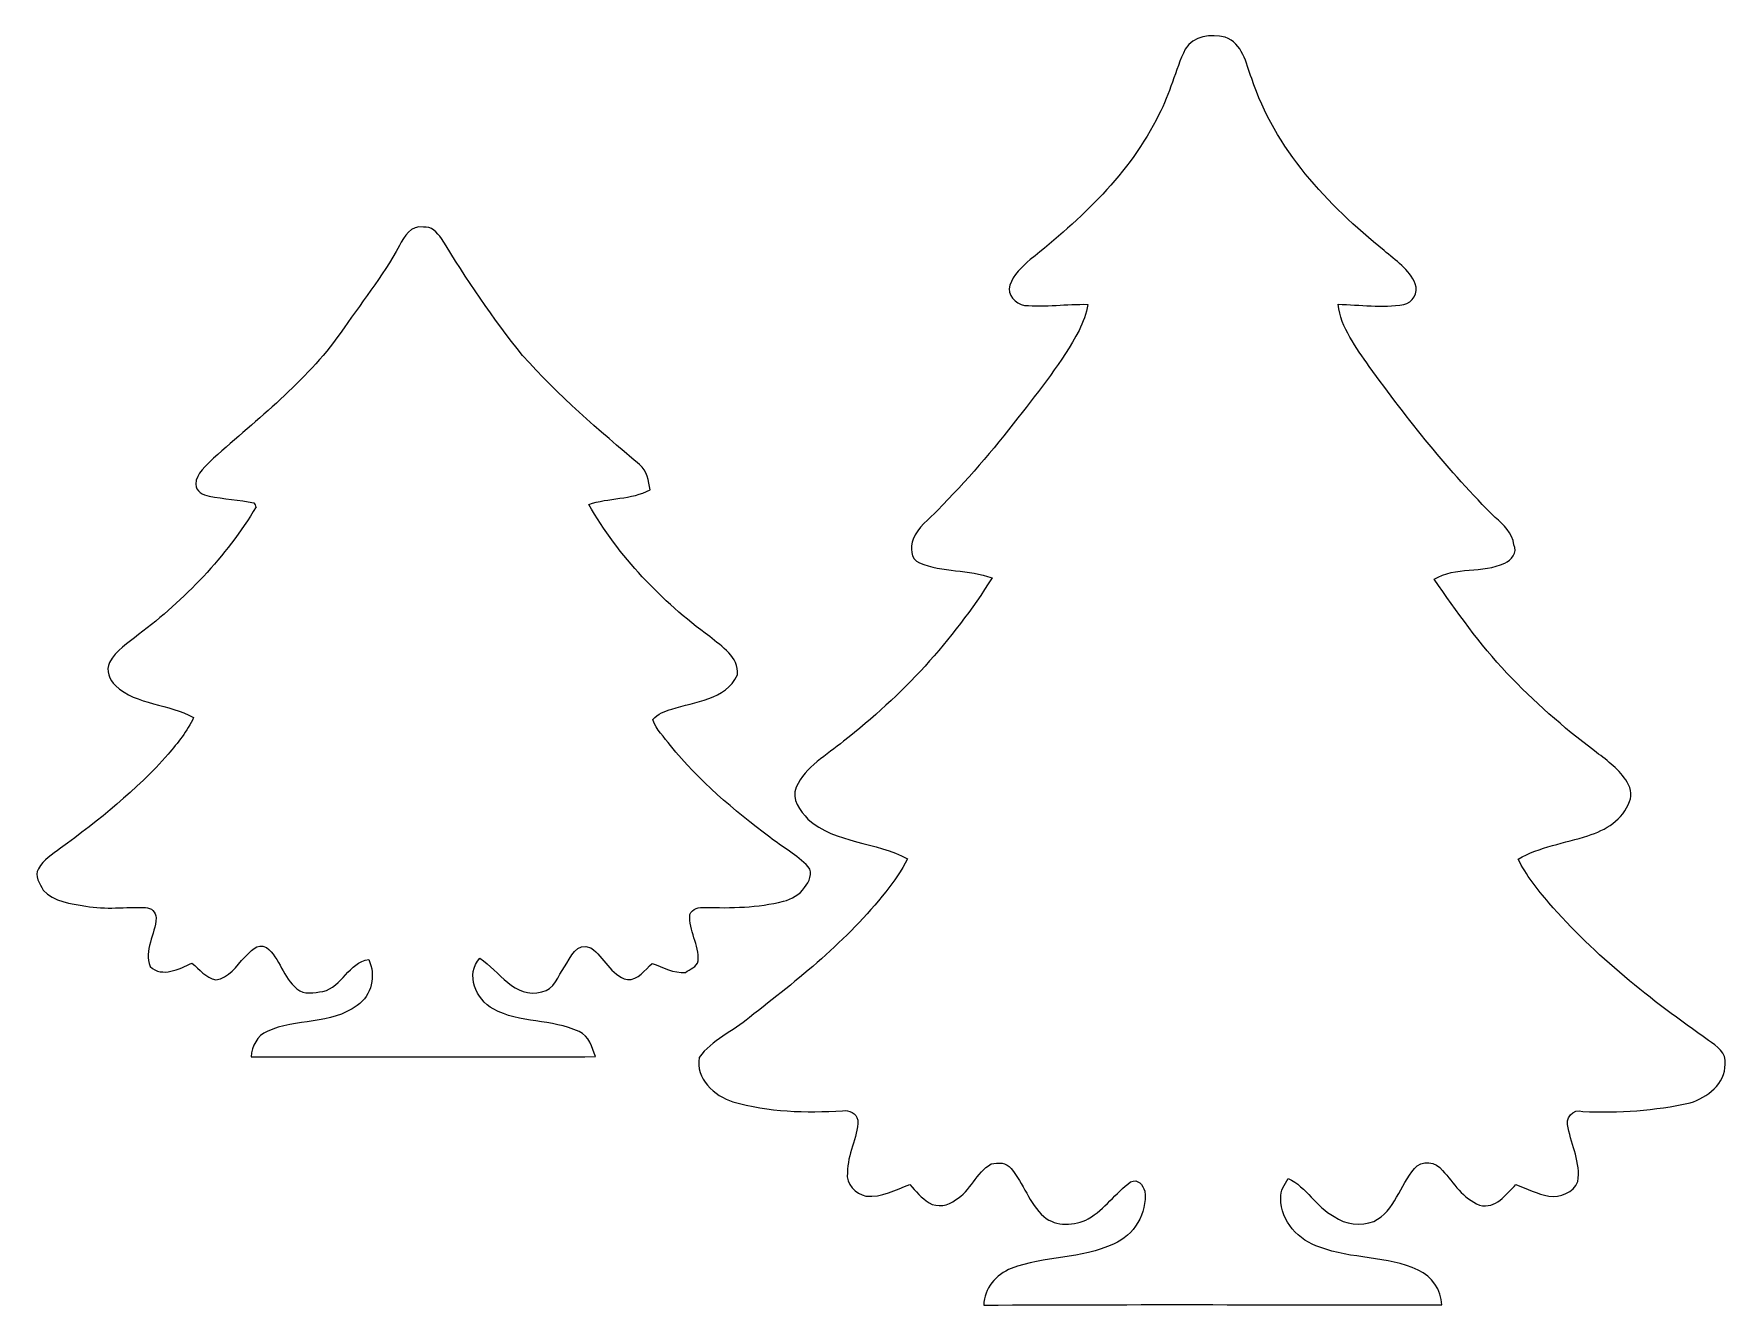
# Model space of a CAD drawing. Header units: centimetres. Extents: x -16.3 to 16.3, y -12.2 to 12.2.
import ezdxf

# ---------------------------------------------------------------- set-up
doc = ezdxf.new("R2010")
doc.units = ezdxf.units.CM
doc.header["$MEASUREMENT"] = 0
doc.layers.add('Layer 1', color=7, linetype='Continuous')

msp = doc.modelspace()

# ---------------------------------------------------------------- linework, layer by layer
at = {"layer": 'Layer 1', "color": 253, "lineweight": 9}
for points, knots in [([(5.84612, 11.94022), (6.0024, 12.20092), (6.34001, 12.23479), (6.60988, 12.17235), (6.60988, 12.17235), (6.94784, 12.05276), (7.00923, 11.67211), (7.12212, 11.37966), (7.12212, 11.37966), (7.56591, 10.0257), (8.57662, 8.94725), (9.66741, 8.07131), (9.66741, 8.07131), (9.88154, 7.87728), (10.15671, 7.71077), (10.26325, 7.42819), (10.26325, 7.42819), (10.33381, 7.26803), (10.21562, 7.0613), (10.04312, 7.0359), (10.04312, 7.0359), (9.62649, 6.95829), (9.20209, 7.02991), (8.78263, 7.03626), (8.78263, 7.03626), (8.83132, 6.58082), (9.13365, 6.20899), (9.37741, 5.84105), (9.37741, 5.84105), (10.12143, 4.82328), (10.90389, 3.82669), (11.80242, 2.93874), (11.80242, 2.93874), (11.96152, 2.79763), (12.1365, 2.64241), (12.15872, 2.41487), (12.15872, 2.41487), (12.23281, 2.2667), (12.11463, 2.11642), (11.98234, 2.0635), (11.98234, 2.0635), (11.559, 1.85642), (11.03654, 2.00741), (10.62873, 1.75165), (10.62873, 1.75165), (11.06088, 1.12688), (11.50326, 0.50493), (12.02396, -0.05034), (12.02396, -0.05034), (12.54008, -0.59503), (13.10487, -1.09351), (13.70601, -1.5433), (13.70601, -1.5433), (13.9212, -1.71298), (14.15615, -1.87068), (14.30891, -2.10457), (14.30891, -2.10457), (14.38969, -2.22275), (14.44896, -2.38256), (14.37911, -2.52014), (14.37911, -2.52014), (14.25705, -2.86763), (13.91767, -3.07294), (13.58289, -3.17631), (13.58289, -3.17631), (13.13451, -3.32342), (12.65614, -3.38691), (12.24198, -3.62716), (12.24198, -3.62716), (12.39332, -3.93478), (12.60852, -4.20571), (12.83147, -4.4643), (12.83147, -4.4643), (13.7173, -5.49123), (14.79221, -6.33649), (15.90029, -7.11013), (15.90029, -7.11013), (16.05022, -7.21808), (16.25659, -7.34755), (16.21602, -7.5698), (16.21602, -7.5698), (16.2259, -7.94375), (15.87452, -8.21186), (15.5461, -8.30887), (15.5461, -8.30887), (14.87123, -8.46586), (14.1752, -8.50325), (13.48411, -8.4782), (13.48411, -8.4782), (13.29643, -8.41047), (13.13169, -8.61755), (13.20295, -8.78971), (13.20295, -8.78971), (13.26927, -9.13261), (13.44213, -9.46387), (13.38957, -9.82335), (13.38957, -9.82335), (13.30737, -10.03254), (13.04349, -10.14155), (12.83253, -10.1031), (12.83253, -10.1031), (12.60957, -10.06747), (12.4092, -9.95528), (12.19753, -9.88332), (12.19753, -9.88332), (12.00597, -10.07311), (11.81336, -10.35851), (11.50009, -10.27631), (11.50009, -10.27631), (11.18365, -10.15672), (11.00479, -9.84875), (10.78818, -9.61027), (10.78818, -9.61027), (10.67247, -9.43882), (10.3772, -9.4053), (10.24772, -9.57358), (10.24772, -9.57358), (9.96833, -9.89778), (9.87624, -10.38461), (9.46738, -10.5917), (9.46738, -10.5917), (9.21797, -10.67954), (8.91987, -10.65449), (8.70397, -10.49539), (8.70397, -10.49539), (8.35578, -10.31688), (8.17869, -9.92742), (7.82309, -9.76443), (7.82309, -9.76443), (7.75147, -9.8812), (7.66857, -10.00009), (7.67951, -10.14684), (7.67951, -10.14684), (7.67562, -10.58711), (8.02451, -10.9607), (8.43022, -11.08594), (8.43022, -11.08594), (9.03946, -11.31983), (9.72456, -11.24786), (10.32075, -11.52585), (10.32075, -11.52585), (10.58992, -11.64368), (10.76031, -11.90861), (10.77196, -12.19648), (10.77196, -12.19648), (7.84002, -12.19225), (4.90597, -12.18237), (1.97367, -12.1993), (1.97367, -12.1993), (1.98072, -11.87581), (2.21073, -11.60981), (2.50248, -11.49304), (2.50248, -11.49304), (3.13643, -11.24963), (3.84869, -11.3156), (4.46852, -11.02455), (4.46852, -11.02455), (4.85764, -10.85945), (5.12222, -10.4333), (5.06577, -10.00785), (5.06577, -10.00785), (5.03755, -9.89461), (4.93666, -9.7609), (4.79484, -9.83111), (4.79484, -9.83111), (4.50592, -10.04595), (4.29813, -10.35639), (3.98275, -10.53984), (3.98275, -10.53984), (3.72063, -10.67389), (3.36468, -10.69788), (3.12797, -10.49856), (3.12797, -10.49856), (2.84504, -10.24456), (2.73991, -9.86039), (2.50072, -9.57358), (2.50072, -9.57358), (2.41394, -9.45716), (2.24566, -9.45152), (2.1169, -9.48609), (2.1169, -9.48609), (1.82585, -9.65048), (1.72249, -10.00961), (1.43251, -10.17612), (1.43251, -10.17612), (1.29457, -10.29254), (1.08008, -10.32676), (0.9231, -10.23257), (0.9231, -10.23257), (0.77599, -10.14367), (0.6698, -10.00467), (0.55303, -9.88226), (0.55303, -9.88226), (0.27892, -9.97751), (0.01152, -10.13414), (-0.2894, -10.10521), (-0.2894, -10.10521), (-0.4866, -10.05724), (-0.68875, -9.87485), (-0.64183, -9.65084), (-0.64183, -9.65084), (-0.65629, -9.30018), (-0.43792, -8.98973), (-0.44709, -8.64083), (-0.44709, -8.64083), (-0.47567, -8.51066), (-0.61502, -8.44716), (-0.73849, -8.46233), (-0.73849, -8.46233), (-1.44369, -8.50607), (-2.16442, -8.4902), (-2.84669, -8.29053), (-2.84669, -8.29053), (-3.19911, -8.1787), (-3.57129, -7.84144), (-3.49298, -7.43963), (-3.49298, -7.43963), (-3.25379, -7.0999), (-2.8414, -6.93727), (-2.53025, -6.67233), (-2.53025, -6.67233), (-1.59433, -5.9382), (-0.64535, -5.1942), (0.09301, -4.25228), (0.09301, -4.25228), (0.2507, -4.05684), (0.39816, -3.85011), (0.50823, -3.62328), (0.50823, -3.62328), (-0.09537, -3.27932), (-0.87149, -3.33753), (-1.40418, -2.85951), (-1.40418, -2.85951), (-1.55094, -2.70288), (-1.73085, -2.47357), (-1.63243, -2.24568), (-1.63243, -2.24568), (-1.44898, -1.84245), (-1.04399, -1.63008), (-0.71909, -1.35774), (-0.71909, -1.35774), (0.40487, -0.48849), (1.37747, 0.57337), (2.13243, 1.7774), (2.13243, 1.7774), (1.68333, 1.94638), (1.18203, 1.88147), (0.73824, 2.06809), (0.73824, 2.06809), (0.55832, 2.13864), (0.56326, 2.36865), (0.61583, 2.52493), (0.61583, 2.52493), (0.70437, 2.75812), (0.92345, 2.90382), (1.0882, 3.07844), (1.0882, 3.07844), (1.6343, 3.64077), (2.15358, 4.23026), (2.6302, 4.85327), (2.6302, 4.85327), (3.04789, 5.39443), (3.4818, 5.92959), (3.80565, 6.53425), (3.80565, 6.53425), (3.88185, 6.69336), (3.94781, 6.85987), (3.97146, 7.03555), (3.97146, 7.03555), (3.56541, 7.04331), (3.15972, 6.98299), (2.75437, 7.01615), (2.75437, 7.01615), (2.58644, 7.04578), (2.41111, 7.22217), (2.47532, 7.40173), (2.47532, 7.40173), (2.53952, 7.60705), (2.70922, 7.75875), (2.86691, 7.89703), (2.86691, 7.89703), (3.84057, 8.66891), (4.78213, 9.55121), (5.33706, 10.68186), (5.33706, 10.68186), (5.55649, 11.08085), (5.64574, 11.53347), (5.84612, 11.94022)], [0, 0, 0, 0, 0.01369863, 0.01369863, 0.01369863, 0.01369863, 0.02739726, 0.02739726, 0.02739726, 0.02739726, 0.04109589, 0.04109589, 0.04109589, 0.04109589, 0.05479452, 0.05479452, 0.05479452, 0.05479452, 0.06849315, 0.06849315, 0.06849315, 0.06849315, 0.08219178, 0.08219178, 0.08219178, 0.08219178, 0.09589041, 0.09589041, 0.09589041, 0.09589041, 0.10958904, 0.10958904, 0.10958904, 0.10958904, 0.12328767, 0.12328767, 0.12328767, 0.12328767, 0.1369863, 0.1369863, 0.1369863, 0.1369863, 0.15068493, 0.15068493, 0.15068493, 0.15068493, 0.16438356, 0.16438356, 0.16438356, 0.16438356, 0.17808219, 0.17808219, 0.17808219, 0.17808219, 0.19178082, 0.19178082, 0.19178082, 0.19178082, 0.20547945, 0.20547945, 0.20547945, 0.20547945, 0.21917808, 0.21917808, 0.21917808, 0.21917808, 0.23287671, 0.23287671, 0.23287671, 0.23287671, 0.24657534, 0.24657534, 0.24657534, 0.24657534, 0.26027397, 0.26027397, 0.26027397, 0.26027397, 0.2739726, 0.2739726, 0.2739726, 0.2739726, 0.28767123, 0.28767123, 0.28767123, 0.28767123, 0.30136986, 0.30136986, 0.30136986, 0.30136986, 0.31506849, 0.31506849, 0.31506849, 0.31506849, 0.32876712, 0.32876712, 0.32876712, 0.32876712, 0.34246575, 0.34246575, 0.34246575, 0.34246575, 0.35616438, 0.35616438, 0.35616438, 0.35616438, 0.36986301, 0.36986301, 0.36986301, 0.36986301, 0.38356164, 0.38356164, 0.38356164, 0.38356164, 0.39726027, 0.39726027, 0.39726027, 0.39726027, 0.4109589, 0.4109589, 0.4109589, 0.4109589, 0.42465753, 0.42465753, 0.42465753, 0.42465753, 0.43835616, 0.43835616, 0.43835616, 0.43835616, 0.45205479, 0.45205479, 0.45205479, 0.45205479, 0.46575342, 0.46575342, 0.46575342, 0.46575342, 0.47945205, 0.47945205, 0.47945205, 0.47945205, 0.49315068, 0.49315068, 0.49315068, 0.49315068, 0.50684932, 0.50684932, 0.50684932, 0.50684932, 0.52054795, 0.52054795, 0.52054795, 0.52054795, 0.53424658, 0.53424658, 0.53424658, 0.53424658, 0.54794521, 0.54794521, 0.54794521, 0.54794521, 0.56164384, 0.56164384, 0.56164384, 0.56164384, 0.57534247, 0.57534247, 0.57534247, 0.57534247, 0.5890411, 0.5890411, 0.5890411, 0.5890411, 0.60273973, 0.60273973, 0.60273973, 0.60273973, 0.61643836, 0.61643836, 0.61643836, 0.61643836, 0.63013699, 0.63013699, 0.63013699, 0.63013699, 0.64383562, 0.64383562, 0.64383562, 0.64383562, 0.65753425, 0.65753425, 0.65753425, 0.65753425, 0.67123288, 0.67123288, 0.67123288, 0.67123288, 0.68493151, 0.68493151, 0.68493151, 0.68493151, 0.69863014, 0.69863014, 0.69863014, 0.69863014, 0.71232877, 0.71232877, 0.71232877, 0.71232877, 0.7260274, 0.7260274, 0.7260274, 0.7260274, 0.73972603, 0.73972603, 0.73972603, 0.73972603, 0.75342466, 0.75342466, 0.75342466, 0.75342466, 0.76712329, 0.76712329, 0.76712329, 0.76712329, 0.78082192, 0.78082192, 0.78082192, 0.78082192, 0.79452055, 0.79452055, 0.79452055, 0.79452055, 0.80821918, 0.80821918, 0.80821918, 0.80821918, 0.82191781, 0.82191781, 0.82191781, 0.82191781, 0.83561644, 0.83561644, 0.83561644, 0.83561644, 0.84931507, 0.84931507, 0.84931507, 0.84931507, 0.8630137, 0.8630137, 0.8630137, 0.8630137, 0.87671233, 0.87671233, 0.87671233, 0.87671233, 0.89041096, 0.89041096, 0.89041096, 0.89041096, 0.90410959, 0.90410959, 0.90410959, 0.90410959, 0.91780822, 0.91780822, 0.91780822, 0.91780822, 0.93150685, 0.93150685, 0.93150685, 0.93150685, 0.94520548, 0.94520548, 0.94520548, 0.94520548, 0.95890411, 0.95890411, 0.95890411, 0.95890411, 0.97260274, 0.97260274, 0.97260274, 0.97260274, 1, 1, 1, 1]), ([(-9.25419, 8.16444), (-9.16106, 8.3373), (-9.0344, 8.56484), (-8.79382, 8.52039), (-8.79382, 8.52039), (-8.64106, 8.54227), (-8.52746, 8.41527), (-8.44598, 8.30379), (-8.44598, 8.30379), (-7.97008, 7.5245), (-7.45749, 6.76497), (-6.88599, 6.05201), (-6.88599, 6.05201), (-6.2076, 5.28225), (-5.42197, 4.61832), (-4.64092, 3.95686), (-4.64092, 3.95686), (-4.4924, 3.8408), (-4.46699, 3.64077), (-4.4356, 3.46897), (-4.4356, 3.46897), (-4.80143, 3.28059), (-5.23288, 3.32115), (-5.61776, 3.19133), (-5.61776, 3.19133), (-5.0392, 2.18909), (-4.22429, 1.33255), (-3.29225, 0.64922), (-3.29225, 0.64922), (-3.06118, 0.45554), (-2.72745, 0.26398), (-2.76026, -0.08492), (-2.76026, -0.08492), (-2.99097, -0.57704), (-3.57235, -0.59292), (-4.01967, -0.74249), (-4.01967, -0.74249), (-4.15126, -0.7873), (-4.29555, -0.8321), (-4.38586, -0.94499), (-4.38586, -0.94499), (-4.32447, -1.13937), (-4.16361, -1.28224), (-4.04543, -1.44311), (-4.04543, -1.44311), (-3.50039, -2.1215), (-2.82905, -2.68348), (-2.13866, -3.207), (-2.13866, -3.207), (-1.89242, -3.39468), (-1.61479, -3.54672), (-1.39995, -3.7725), (-1.39995, -3.7725), (-1.30117, -3.89597), (-1.38372, -4.06672), (-1.46874, -4.17326), (-1.46874, -4.17326), (-1.56364, -4.31155), (-1.71674, -4.39268), (-1.87443, -4.43784), (-1.87443, -4.43784), (-2.36867, -4.56061), (-2.88161, -4.57048), (-3.38785, -4.55355), (-3.38785, -4.55355), (-3.49404, -4.55108), (-3.63268, -4.57366), (-3.67184, -4.68937), (-3.67184, -4.68937), (-3.70535, -5.00052), (-3.4838, -5.27216), (-3.5152, -5.58402), (-3.5152, -5.58402), (-3.53849, -5.70043), (-3.6736, -5.74171), (-3.75544, -5.80697), (-3.75544, -5.80697), (-3.98651, -5.82073), (-4.19041, -5.70608), (-4.40032, -5.63093), (-4.40032, -5.63093), (-4.53648, -5.75264), (-4.66632, -5.9569), (-4.87481, -5.94208), (-4.87481, -5.94208), (-5.20219, -5.86694), (-5.31472, -5.50535), (-5.57295, -5.33425), (-5.57295, -5.33425), (-5.85235, -5.20231), (-5.96771, -5.51805), (-6.08201, -5.69796), (-6.08201, -5.69796), (-6.20619, -5.86871), (-6.28274, -6.13893), (-6.51664, -6.18021), (-6.51664, -6.18021), (-7.04757, -6.31462), (-7.3319, -5.78192), (-7.7062, -5.5311), (-7.7062, -5.5311), (-7.99477, -5.83801), (-7.78205, -6.32696), (-7.45185, -6.50653), (-7.45185, -6.50653), (-6.94385, -6.79016), (-6.32367, -6.69209), (-5.80332, -6.94292), (-5.80332, -6.94292), (-5.61, -7.02793), (-5.55073, -7.24031), (-5.48617, -7.42269), (-5.48617, -7.42269), (-7.69209, -7.43469), (-9.898, -7.42904), (-12.10393, -7.42551), (-12.10393, -7.42551), (-12.08805, -7.22478), (-11.98751, -7.01735), (-11.79207, -6.93798), (-11.79207, -6.93798), (-11.24456, -6.68539), (-10.56511, -6.81733), (-10.06699, -6.4388), (-10.06699, -6.4388), (-9.77983, -6.25182), (-9.70081, -5.85707), (-9.84439, -5.55473), (-9.84439, -5.55473), (-10.23315, -5.61541), (-10.35204, -6.07967), (-10.72316, -6.17139), (-10.72316, -6.17139), (-10.88861, -6.19044), (-11.08687, -6.24371), (-11.22481, -6.11812), (-11.22481, -6.11812), (-11.48339, -5.9054), (-11.55042, -5.53392), (-11.80936, -5.32296), (-11.80936, -5.32296), (-11.99633, -5.2323), (-12.11169, -5.4048), (-12.2267, -5.51275), (-12.2267, -5.51275), (-12.38298, -5.67503), (-12.53608, -5.9181), (-12.78162, -5.94455), (-12.78162, -5.94455), (-12.97176, -5.91245), (-13.09594, -5.74135), (-13.24058, -5.62741), (-13.24058, -5.62741), (-13.48858, -5.73395), (-13.80538, -5.91104), (-14.04562, -5.69373), (-14.04562, -5.69373), (-14.17262, -5.37905), (-13.9419, -5.07178), (-13.92955, -4.75746), (-13.92955, -4.75746), (-13.92744, -4.64527), (-14.02304, -4.55884), (-14.13205, -4.55673), (-14.13205, -4.55673), (-14.51481, -4.54438), (-14.90146, -4.60047), (-15.28175, -4.53203), (-15.28175, -4.53203), (-15.56856, -4.48158), (-15.89241, -4.45195), (-16.1009, -4.22229), (-16.1009, -4.22229), (-16.15523, -4.09953), (-16.27764, -3.94818), (-16.19121, -3.81272), (-16.19121, -3.81272), (-16.09737, -3.63845), (-15.92063, -3.53438), (-15.76859, -3.41831), (-15.76859, -3.41831), (-15.02352, -2.8828), (-14.30738, -2.29789), (-13.69707, -1.60962), (-13.69707, -1.60962), (-13.51187, -1.39266), (-13.32983, -1.16618), (-13.20954, -0.90548), (-13.20954, -0.90548), (-13.68543, -0.63348), (-14.29292, -0.67441), (-14.7106, -0.292), (-14.7106, -0.292), (-14.8242, -0.18158), (-14.90428, 0.0001), (-14.82349, 0.15145), (-14.82349, 0.15145), (-14.70214, 0.3864), (-14.4626, 0.52363), (-14.26575, 0.68873), (-14.26575, 0.68873), (-13.37393, 1.36218), (-12.58688, 2.18204), (-12.00727, 3.14124), (-12.00727, 3.14124), (-12.01785, 3.1617), (-12.03902, 3.20227), (-12.0496, 3.22273), (-12.0496, 3.22273), (-12.33535, 3.27388), (-12.62569, 3.29646), (-12.91109, 3.34867), (-12.91109, 3.34867), (-13.02397, 3.37478), (-13.16861, 3.44216), (-13.16791, 3.57727), (-13.16791, 3.57727), (-13.15944, 3.79458), (-12.96435, 3.93746), (-12.82536, 4.07998), (-12.82536, 4.07998), (-11.9734, 4.83422), (-11.05618, 5.5426), (-10.39049, 6.47816), (-10.39049, 6.47816), (-10.01055, 7.03943), (-9.57628, 7.56507), (-9.25419, 8.16444)], [0, 0, 0, 0, 0.01724138, 0.01724138, 0.01724138, 0.01724138, 0.03448276, 0.03448276, 0.03448276, 0.03448276, 0.05172414, 0.05172414, 0.05172414, 0.05172414, 0.06896552, 0.06896552, 0.06896552, 0.06896552, 0.0862069, 0.0862069, 0.0862069, 0.0862069, 0.10344828, 0.10344828, 0.10344828, 0.10344828, 0.12068966, 0.12068966, 0.12068966, 0.12068966, 0.13793103, 0.13793103, 0.13793103, 0.13793103, 0.15517241, 0.15517241, 0.15517241, 0.15517241, 0.17241379, 0.17241379, 0.17241379, 0.17241379, 0.18965517, 0.18965517, 0.18965517, 0.18965517, 0.20689655, 0.20689655, 0.20689655, 0.20689655, 0.22413793, 0.22413793, 0.22413793, 0.22413793, 0.24137931, 0.24137931, 0.24137931, 0.24137931, 0.25862069, 0.25862069, 0.25862069, 0.25862069, 0.27586207, 0.27586207, 0.27586207, 0.27586207, 0.29310345, 0.29310345, 0.29310345, 0.29310345, 0.31034483, 0.31034483, 0.31034483, 0.31034483, 0.32758621, 0.32758621, 0.32758621, 0.32758621, 0.34482759, 0.34482759, 0.34482759, 0.34482759, 0.36206897, 0.36206897, 0.36206897, 0.36206897, 0.37931034, 0.37931034, 0.37931034, 0.37931034, 0.39655172, 0.39655172, 0.39655172, 0.39655172, 0.4137931, 0.4137931, 0.4137931, 0.4137931, 0.43103448, 0.43103448, 0.43103448, 0.43103448, 0.44827586, 0.44827586, 0.44827586, 0.44827586, 0.46551724, 0.46551724, 0.46551724, 0.46551724, 0.48275862, 0.48275862, 0.48275862, 0.48275862, 0.5, 0.5, 0.5, 0.5, 0.51724138, 0.51724138, 0.51724138, 0.51724138, 0.53448276, 0.53448276, 0.53448276, 0.53448276, 0.55172414, 0.55172414, 0.55172414, 0.55172414, 0.56896552, 0.56896552, 0.56896552, 0.56896552, 0.5862069, 0.5862069, 0.5862069, 0.5862069, 0.60344828, 0.60344828, 0.60344828, 0.60344828, 0.62068966, 0.62068966, 0.62068966, 0.62068966, 0.63793103, 0.63793103, 0.63793103, 0.63793103, 0.65517241, 0.65517241, 0.65517241, 0.65517241, 0.67241379, 0.67241379, 0.67241379, 0.67241379, 0.68965517, 0.68965517, 0.68965517, 0.68965517, 0.70689655, 0.70689655, 0.70689655, 0.70689655, 0.72413793, 0.72413793, 0.72413793, 0.72413793, 0.74137931, 0.74137931, 0.74137931, 0.74137931, 0.75862069, 0.75862069, 0.75862069, 0.75862069, 0.77586207, 0.77586207, 0.77586207, 0.77586207, 0.79310345, 0.79310345, 0.79310345, 0.79310345, 0.81034483, 0.81034483, 0.81034483, 0.81034483, 0.82758621, 0.82758621, 0.82758621, 0.82758621, 0.84482759, 0.84482759, 0.84482759, 0.84482759, 0.86206897, 0.86206897, 0.86206897, 0.86206897, 0.87931034, 0.87931034, 0.87931034, 0.87931034, 0.89655172, 0.89655172, 0.89655172, 0.89655172, 0.9137931, 0.9137931, 0.9137931, 0.9137931, 0.93103448, 0.93103448, 0.93103448, 0.93103448, 0.94827586, 0.94827586, 0.94827586, 0.94827586, 0.96551724, 0.96551724, 0.96551724, 0.96551724, 1, 1, 1, 1])]:
    msp.add_open_spline(points, degree=3, knots=knots, dxfattribs=at)

doc.saveas('drawing.dxf')
